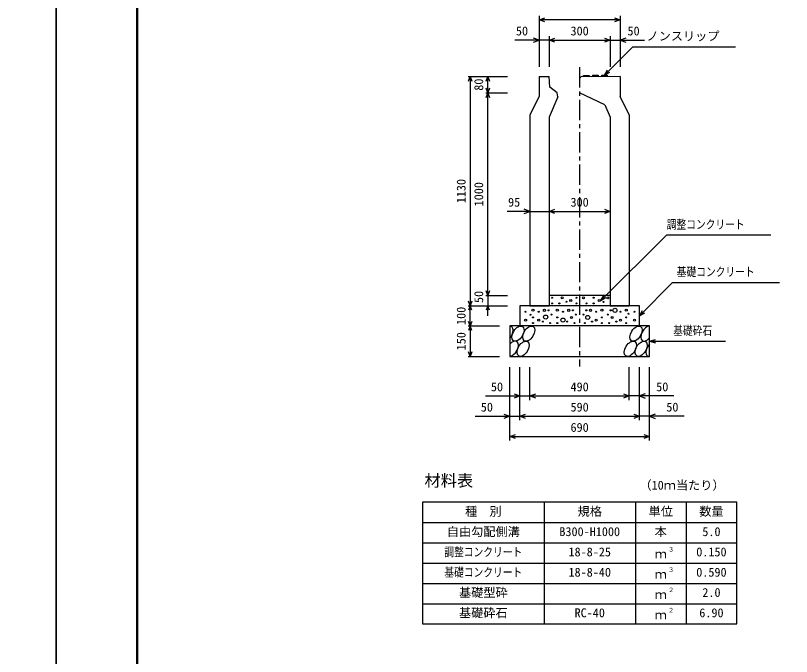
# Model space of a CAD drawing. Units: millimetres, scale not verified. Extents: x -16800 to 16800, y -5940 to 5940.
# Drawn here: x -200 to 3626, y -3081 to 78 of the extents above; entities that cross this region are included whole.
import ezdxf
from ezdxf.enums import TextEntityAlignment as Align

# ---------------------------------------------------------------- set-up
doc = ezdxf.new("R2010")
doc.units = ezdxf.units.MM
doc.header["$LTSCALE"] = 20
doc.linetypes.add('CHAIN1', pattern=[8, 5, -1, 1, -1])
for name, color, linetype, lineweight in [('0-0_DIM', 7, 'Continuous', 25), ('0-1_Defpoints', 5, 'Continuous', 25), ('0-2_HATCH', 6, 'Continuous', 25), ('0-3_HYO', 3, 'Continuous', 25), ('0-4_HYO2', 4, 'Continuous', 25), ('0-5_OUTLINE', 3, 'Continuous', 25), ('0-6_TXT', 7, 'Continuous', 25), ('0-7_WAKU', 3, 'Continuous', 25)]:
    doc.layers.add(name, color=color, linetype=linetype, lineweight=lineweight)
doc.styles.add('ＭＳ ゴシック', font='')
doc.styles.get('ＭＳ ゴシック').set_extended_font_data('MS Gothic')

msp = doc.modelspace()

# ---------------------------------------------------------------- linework, layer by layer
at = {"layer": '0-0_DIM'}
for p, q in [((2381.78, 77.25), (2381.78, -174.49)), ((2781.78, 77.25), (2781.78, -174.49)), ((2781.78, 57.25), (2381.78, 57.25)), ((2431.78, -22.75), (2431.78, -174.49)), ((2731.78, -22.75), (2731.78, -174.49)), ((2381.78, -42.75), (2262.12, -42.75)), ((2431.78, -42.75), (2381.78, -42.75)), ((2431.78, -42.75), (2731.78, -42.75)), ((2731.78, -42.75), (2781.78, -42.75)), ((2781.78, -42.75), (2901.45, -42.75)), ((2704.73, -215.73), (2842.4, -78.07)), ((3350.84, -78.07), (2842.4, -78.07)), ((2704.73, -215.73), (2719.73, -189.75)), ((2032.58, -221.96), (2225.91, -221.96)), ((2042.58, -221.96), (2042.58, -1351.96)), ((2129.25, -302.46), (2129.25, -221.96)), ((2704.73, -215.73), (2730.71, -200.73)), ((2119.25, -302.46), (2225.91, -302.46)), ((2129.25, -1301.96), (2129.25, -302.46)), ((2336.78, -886.96), (2224.8, -886.96)), ((2336.78, -886.96), (2431.78, -886.96)), ((2431.78, -886.96), (2731.78, -886.96)), ((3040.44, -1238.31), (2876.78, -1401.96)), ((3040.44, -1238.31), (3567.51, -1238.31)), ((2119.25, -1301.96), (2225.91, -1301.96)), ((2129.25, -1301.96), (2129.25, -1351.96)), ((2686.78, -1326.96), (2701.78, -1300.98)), ((2686.78, -1326.96), (2712.76, -1311.96)), ((2032.58, -1351.96), (2225.91, -1351.96)), ((2042.58, -1451.96), (2042.58, -1351.96)), ((2129.25, -1401.96), (2129.25, -1351.96)), ((2876.78, -1401.96), (2891.78, -1375.98)), ((2876.78, -1401.96), (2902.76, -1386.96)), ((2032.58, -1451.96), (2186.78, -1451.96)), ((2042.58, -1451.96), (2042.58, -1601.96)), ((2926.78, -1526.96), (2955.76, -1519.2)), ((2926.78, -1526.96), (3300.68, -1526.96)), ((2926.78, -1526.96), (2955.76, -1534.73)), ((2032.58, -1601.96), (2186.78, -1601.96)), ((2236.78, -2016.98), (2236.78, -1654.63)), ((2286.78, -1916.98), (2286.78, -1654.63)), ((2336.78, -1816.98), (2336.78, -1654.63)), ((2826.78, -1816.98), (2826.78, -1654.63)), ((2876.78, -1916.98), (2876.78, -1654.63)), ((2926.78, -2016.98), (2926.78, -1654.63)), ((2116.78, -1796.98), (2336.78, -1796.98)), ((2336.78, -1796.98), (2826.78, -1796.98)), ((3046.78, -1796.98), (2826.78, -1796.98)), ((2066.78, -1896.98), (2286.78, -1896.98)), ((2286.78, -1896.98), (2876.78, -1896.98)), ((3096.78, -1896.98), (2876.78, -1896.98)), ((2236.78, -1996.98), (2926.78, -1996.98))]:
    msp.add_line(p, q, dxfattribs=at)
at = {"layer": '0-0_DIM', "linetype": 'CHAIN1'}
msp.add_line((2581.78, -176.66), (2581.78, -1651.96), dxfattribs=at)
at = {"layer": '0-0_DIM'}
for points in [[(2410.01, 46.99), (2381.82, 57.25), (2410.01, 67.51)], [(2753.63, 67.51), (2781.82, 57.25), (2753.63, 46.99)], [(2353.59, -53.01), (2381.78, -42.75), (2353.59, -32.49)], [(2459.97, -53.01), (2431.78, -42.75), (2459.97, -32.49)], [(2703.67, -32.49), (2731.86, -42.75), (2703.67, -53.01)], [(2809.9, -32.49), (2781.71, -42.75), (2809.9, -53.01)], [(2034.37, -244.51), (2042.58, -221.96), (2050.79, -244.51)], [(2121.04, -244.51), (2129.25, -221.96), (2137.46, -244.51)], [(2137.46, -279.91), (2129.25, -302.46), (2121.04, -279.91)], [(2121.04, -325.01), (2129.25, -302.46), (2137.46, -325.01)], [(2308.59, -897.22), (2336.78, -886.96), (2308.59, -876.7)], [(2459.97, -897.22), (2431.78, -886.96), (2459.97, -876.7)], [(2703.59, -876.7), (2731.78, -886.96), (2703.59, -897.22)], [(2686.78, -1326.96), (3011.25, -1002.5), (3524.8, -1002.5)], [(2137.46, -1279.41), (2129.25, -1301.96), (2121.04, -1279.41)], [(2050.79, -1329.41), (2042.58, -1351.96), (2034.37, -1329.41)], [(2050.79, -1374.51), (2042.58, -1351.96), (2034.37, -1374.51)], [(2137.46, -1374.51), (2129.25, -1351.96), (2121.04, -1374.51)], [(2050.79, -1429.41), (2042.58, -1451.96), (2034.37, -1429.41)], [(2050.79, -1474.51), (2042.58, -1451.96), (2034.37, -1474.51)], [(2050.79, -1579.41), (2042.58, -1601.96), (2034.37, -1579.41)], [(2258.59, -1786.72), (2286.78, -1796.98), (2258.59, -1807.24)], [(2364.97, -1807.24), (2336.78, -1796.98), (2364.97, -1786.72)], [(2798.59, -1786.72), (2826.78, -1796.98), (2798.59, -1807.24)], [(2904.97, -1786.72), (2876.78, -1796.98), (2904.97, -1807.24)], [(2208.59, -1886.72), (2236.78, -1896.98), (2208.59, -1907.24)], [(2314.97, -1907.24), (2286.78, -1896.98), (2314.97, -1886.72)], [(2848.59, -1886.72), (2876.78, -1896.98), (2848.59, -1907.24)], [(2954.97, -1886.72), (2926.78, -1896.98), (2954.97, -1907.24)], [(2264.97, -2007.24), (2236.78, -1996.98), (2264.97, -1986.72)], [(2898.59, -1986.72), (2926.78, -1996.98), (2898.59, -2007.24)]]:
    msp.add_lwpolyline(points, dxfattribs=at)
at = {"layer": '0-1_Defpoints'}
for points in [[(-16800, -5940), (0, -5940), (0, 5940), (-16800, 5940)], [(0, -5940), (16800, -5940), (16800, 5940), (0, 5940)]]:
    msp.add_lwpolyline(points, close=True, dxfattribs=at)
at = {"layer": '0-2_HATCH'}
for p, q in [((2599.78, -223.28), (2601.23, -216.77)), ((2601.23, -216.77), (2628.23, -216.5)), ((2628.23, -216.5), (2629.78, -222.98)), ((2644.78, -222.83), (2646.23, -216.32)), ((2689.78, -222.38), (2691.28, -215.87)), ((2691.23, -215.87), (2718.23, -215.6)), ((2718.23, -215.6), (2719.78, -222.08))]:
    msp.add_line(p, q, dxfattribs=at)
msp.add_lwpolyline([(2646.23, -216.32), (2673.23, -216.05), (2674.78, -222.53)], dxfattribs=at)
for centre, radius in [((2445.75, -1312.65), 2.5), ((2445.75, -1340.66), 2.5), ((2481.64, -1340.66), 2.5), ((2495.66, -1312.65), 5), ((2516.69, -1332.78), 2.5), ((2537.71, -1325.78), 5), ((2565.75, -1312.65), 2.5), ((2565.75, -1340.66), 2.5), ((2600.92, -1312.93), 5), ((2614.94, -1340.95), 2.5), ((2650.82, -1312.93), 2.5), ((2650.82, -1340.95), 2.5), ((2678.86, -1326.06), 5), ((2699.89, -1333.07), 2.5), ((2720.92, -1312.93), 5), ((2351.75, -1373.91), 5), ((2407.82, -1374.78), 5), ((2428.86, -1374.78), 2.5), ((2471.75, -1373.91), 5), ((2527.82, -1374.78), 5), ((2548.86, -1374.78), 2.5), ((2614.71, -1374.78), 2.5), ((2635.74, -1374.78), 5), ((2691.82, -1373.91), 5), ((2734.71, -1374.78), 2.5), ((2755.74, -1374.78), 10), ((2811.82, -1373.91), 5), ((2315.47, -1381.79), 2.5), ((2339.33, -1396.7), 2.5), ((2351.75, -1409.8), 2.5), ((2379.79, -1381.79), 2.5), ((2414.36, -1407.8), 10), ((2442.87, -1395.79), 2.5), ((2471.75, -1409.8), 2.5), ((2499.79, -1422.93), 10), ((2499.79, -1381.79), 2.5), ((2541.84, -1409.8), 5), ((2562.87, -1395.79), 2.5), ((2600.69, -1395.79), 2.5), ((2621.72, -1409.8), 10), ((2663.78, -1381.79), 2.5), ((2691.82, -1409.8), 2.5), ((2720.69, -1395.79), 2.5), ((2741.72, -1409.8), 5), ((2783.78, -1381.79), 2.5), ((2811.82, -1409.8), 2.5), ((2823.16, -1391.48), 2.5), ((2851.72, -1381.79), 2.5), ((2315.47, -1422.93), 5), ((2351.75, -1437.81), 2.5), ((2379.79, -1422.93), 5), ((2400.82, -1429.94), 2.5), ((2435.86, -1437.81), 2.5), ((2471.75, -1437.81), 2.5), ((2520.82, -1429.94), 2.5), ((2555.86, -1437.81), 2.5), ((2607.7, -1437.81), 2.5), ((2642.75, -1429.94), 2.5), ((2663.78, -1422.93), 5), ((2691.82, -1437.81), 2.5), ((2727.7, -1437.81), 2.5), ((2762.75, -1429.94), 2.5), ((2783.78, -1422.93), 5), ((2811.82, -1437.81), 2.5), ((2851.72, -1422.93), 5)]:
    msp.add_circle(centre, radius, dxfattribs=at)
for centre, start_param, end_param in [((2224.42, -1489.48), 4.385593, 6.6745444), ((2912.92, -1489.48), 0.3357715, 4.4411806), ((2249.74, -1564.47), 3.5111464, 7.548991), ((2938.25, -1564.47), 1.2110787, 3.5658734)]:
    msp.add_ellipse(centre, major_axis=(21.81, 35.31), ratio=0.5792, start_param=start_param, end_param=end_param, dxfattribs=at)
for centre in [(2277.63, -1489.48), (2330.84, -1489.48), (2859.72, -1489.48), (2302.95, -1564.47), (2831.83, -1564.47), (2885.04, -1564.47)]:
    msp.add_ellipse(centre, major_axis=(21.81, 35.31), ratio=0.5792, dxfattribs=at)
at = {"layer": '0-3_HYO'}
for p, q in [((2406.78, -2320.92), (2406.78, -2920.92)), ((2856.78, -2320.92), (2856.78, -2920.92)), ((3106.78, -2320.92), (3106.78, -2920.92)), ((1806.78, -2420.92), (3356.78, -2420.92))]:
    msp.add_line(p, q, dxfattribs=at)
msp.add_lwpolyline([(1806.78, -2920.92), (3356.78, -2920.92), (3356.78, -2320.92), (1806.78, -2320.92)], close=True, dxfattribs=at)
at = {"layer": '0-4_HYO2'}
for p, q in [((1806.78, -2520.92), (3356.78, -2520.92)), ((1806.78, -2620.92), (3356.78, -2620.92)), ((1806.78, -2720.92), (3356.78, -2720.92)), ((1806.78, -2820.92), (3356.78, -2820.92))]:
    msp.add_line(p, q, dxfattribs=at)
at = {"layer": '0-5_OUTLINE'}
for p, q in [((2381.78, -221.46), (2431.78, -221.96)), ((2781.78, -221.46), (2587.78, -223.4)), ((2781.78, -221.46), (2781.78, -321.46)), ((2706.58, -361.96), (2581.78, -301.96)), ((2473.78, -321.96), (2431.78, -421.96)), ((2826.78, -411.46), (2781.78, -321.46)), ((2706.58, -361.96), (2731.78, -421.96)), ((2336.78, -411.46), (2336.78, -1351.96)), ((2826.78, -411.46), (2826.78, -1351.96)), ((2431.78, -421.96), (2431.78, -1351.96)), ((2731.78, -421.96), (2731.78, -1351.96)), ((2731.78, -1301.96), (2431.78, -1301.96)), ((2336.78, -1351.96), (2431.78, -1351.96)), ((2731.78, -1351.96), (2826.78, -1351.96))]:
    msp.add_line(p, q, dxfattribs=at)
for points in [[(2381.78, -221.46), (2381.78, -321.46), (2336.78, -411.46)], [(2473.78, -321.96), (2470.78, -301.96), (2434.78, -274.83), (2431.78, -221.96)], [(2581.78, -226.66), (2586.28, -226.66), (2587.78, -223.4)], [(2876.78, -1451.96), (2876.78, -1351.96), (2286.78, -1351.96), (2286.78, -1451.96)]]:
    msp.add_lwpolyline(points, dxfattribs=at)
msp.add_lwpolyline([(2236.78, -1601.96), (2926.78, -1601.96), (2926.78, -1451.96), (2236.78, -1451.96)], close=True, dxfattribs=at)
at = {"layer": '0-7_WAKU', "lineweight": 50}
msp.add_lwpolyline([(400, -5540), (16400, -5540), (16400, 5540), (400, 5540)], close=True, dxfattribs=at)

# ---------------------------------------------------------------- texts
at = {"layer": '0-0_DIM', "style": 'ＭＳ ゴシック'}
for s, p in [('50', (2267.6, -32.75)), ('300', (2536.78, -32.75)), ('50', (2817.7, -32.75)), ('ノンスリップ', (2911.3, -57.89)), ('95', (2228.89, -876.96)), ('300', (2536.71, -876.96)), ('50', (2144.34, -1786.98)), ('490', (2536.78, -1786.98)), ('50', (2959.22, -1786.98)), ('50', (2094.34, -1886.98)), ('590', (2536.78, -1886.98)), ('50', (3009.22, -1886.98)), ('690', (2536.78, -1986.98))]:
    msp.add_text(s, height=43.99, dxfattribs=at).set_placement(p, align=Align.BOTTOM_LEFT)
for s, p in [('80', (2119.25, -292.21)), ('1130', (2032.58, -846.96)), ('1000', (2119.25, -862.21)), ('50', (2119.25, -1338.63)), ('100', (2032.58, -1446.96)), ('150', (2032.58, -1571.96))]:
    msp.add_text(s, height=43.99, rotation=90, dxfattribs=at).set_placement(p, align=Align.BOTTOM_LEFT)
at = {"layer": '0-0_DIM', "style": 'ＭＳ ゴシック', "width": 0.8}
for s, p in [('調整コンクリート', (3011.25, -986.07)), ('基礎コンクリート', (3060.44, -1219.57)), ('基礎砕石', (3043.1, -1509.79))]:
    msp.add_text(s, height=43.99, dxfattribs=at).set_placement(p, align=Align.BOTTOM_LEFT)
at = {"layer": '0-6_TXT', "style": 'ＭＳ ゴシック'}
for s, height, p in [('材料表', 58.65, (1816.78, -2260.92)), ('（10ｍ当たり）', 43.99, (2876.78, -2271.93)), ('種\u3000別', 43.99, (2016.78, -2400.92)), ('規格', 43.99, (2571.78, -2400.92)), ('単位', 43.99, (2921.78, -2400.92)), ('数量', 43.99, (3171.78, -2400.92)), ('自由勾配側溝', 43.99, (1926.78, -2500.92)), ('B300-H1000', 43.99, (2481.78, -2500.92)), ('本', 43.99, (2951.78, -2500.92)), ('5.0', 43.99, (3186.78, -2500.92)), ('18-8-25', 43.99, (2526.78, -2600.92)), ('３', 21.99, (3017.32, -2570.56)), ('0.150', 43.99, (3156.78, -2600.92)), ('ｍ', 43.99, (2951.78, -2610.92)), ('18-8-40', 43.99, (2526.78, -2700.92)), ('ｍ', 43.99, (2951.78, -2710.92)), ('３', 21.99, (3017.32, -2670.56)), ('0.590', 43.99, (3156.78, -2700.92)), ('基礎型砕', 43.99, (1986.78, -2800.92)), ('２', 21.99, (3017.32, -2770.56)), ('2.0', 43.99, (3186.78, -2800.92)), ('ｍ', 43.99, (2951.78, -2810.92)), ('基礎砕石', 43.99, (1986.78, -2900.92)), ('RC-40', 43.99, (2556.78, -2900.92)), ('ｍ', 43.99, (2951.78, -2910.92)), ('２', 21.99, (3017.32, -2870.56)), ('6.90', 43.99, (3171.78, -2900.92))]:
    msp.add_text(s, height=height, dxfattribs=at).set_placement(p, align=Align.BOTTOM_LEFT)
at = {"layer": '0-6_TXT', "style": 'ＭＳ ゴシック', "width": 0.8}
for s, p in [('調整コンクリート', (1914.78, -2600.92)), ('基礎コンクリート', (1914.78, -2700.92))]:
    msp.add_text(s, height=43.99, dxfattribs=at).set_placement(p, align=Align.BOTTOM_LEFT)

doc.saveas('drawing.dxf')
